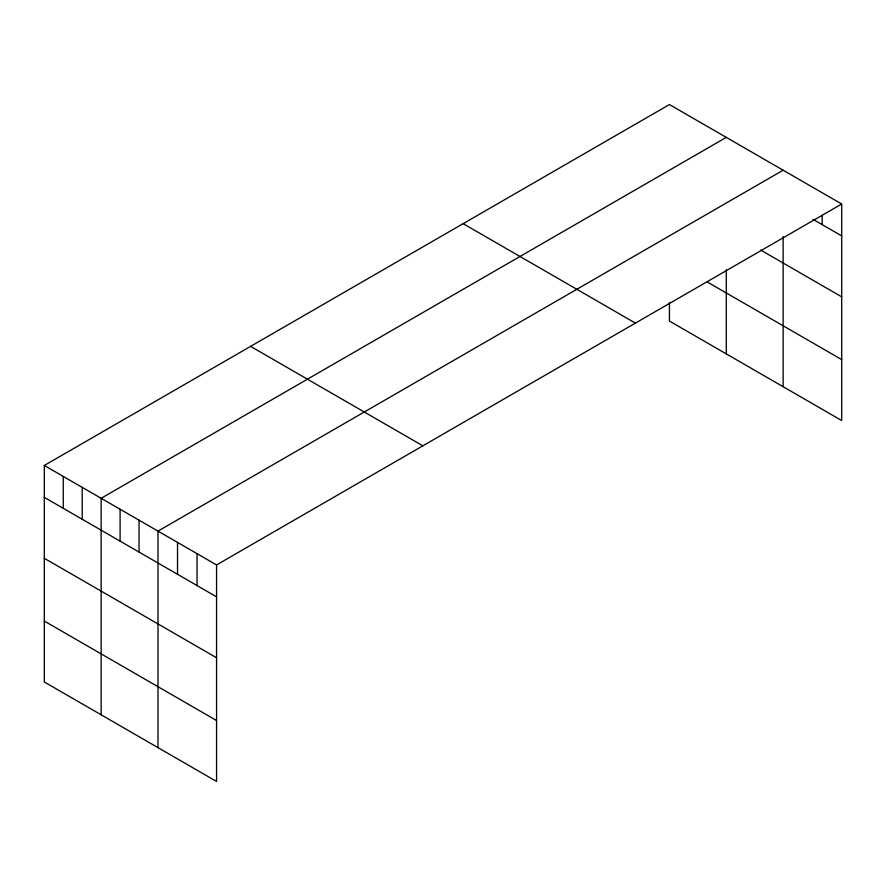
<?xml version="1.0" encoding="UTF-8"?>
<svg xmlns="http://www.w3.org/2000/svg" width="886" height="886" viewBox="0 0 886 886"><rect width="100%" height="100%" fill="white"/><g stroke="black" fill="none" stroke-linecap="round" stroke-linejoin="round"><path stroke-width="1.33" d="M44.3 465.471L216.561 564.936L216.561 781.441L44.3 681.987L44.3 465.471L669.439 104.559L841.7 204.013L841.7 420.529L669.439 321.064L669.439 302.525M726.287 137.374L101.148 498.297L101.148 714.803M783.135 170.201L157.996 531.113L157.996 747.629M216.561 564.936L841.7 204.013M812.994 219.329L841.7 235.909M760.631 250.029L841.7 296.832M707.338 282.025L841.7 359.605M463.145 223.66L635.406 323.113M250.594 346.371L422.855 445.824M44.3 497.367L216.561 596.832M44.3 558.291L216.561 657.755M44.3 621.064L216.561 720.517M822.175 215.331L822.175 224.634M783.135 236.529L783.135 386.706M726.287 269.765L726.287 353.891M197.035 553.661L197.035 585.557M177.521 542.387L177.521 574.283M139.047 520.182L139.047 552.078M120.097 509.24L120.097 541.136M82.199 487.355L82.199 519.251M63.249 476.413L63.249 508.309"/></g></svg>
